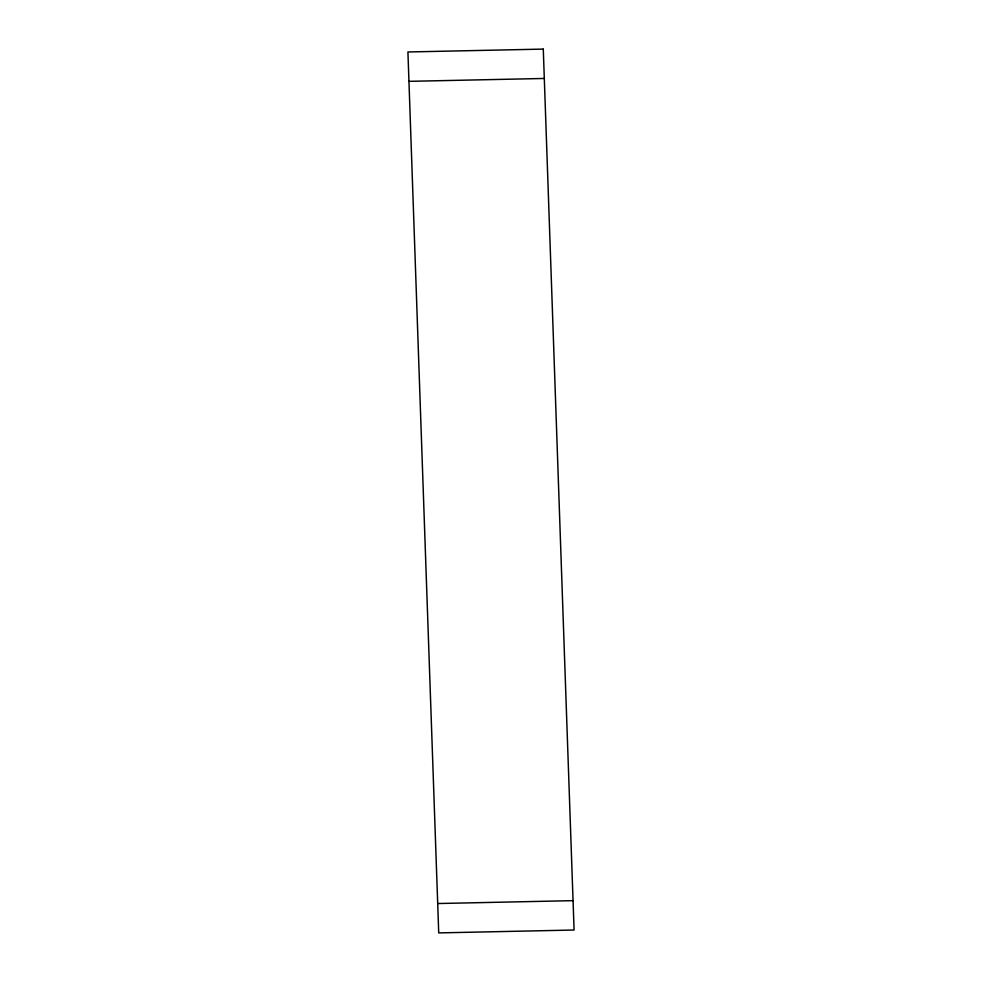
<?xml version="1.0" encoding="UTF-8"?>
<svg xmlns="http://www.w3.org/2000/svg" width="982" height="982" viewBox="0 0 982 982"><rect width="100%" height="100%" fill="white"/><g stroke="black" fill="none" stroke-linecap="round" stroke-linejoin="round"><path stroke-width="1.47" d="M408.942 81.346L544.298 78.462M437.702 903.538L573.058 900.654M543.279 49.1L407.923 51.972L438.721 932.9L574.077 930.028L543.279 49.1"/></g></svg>
